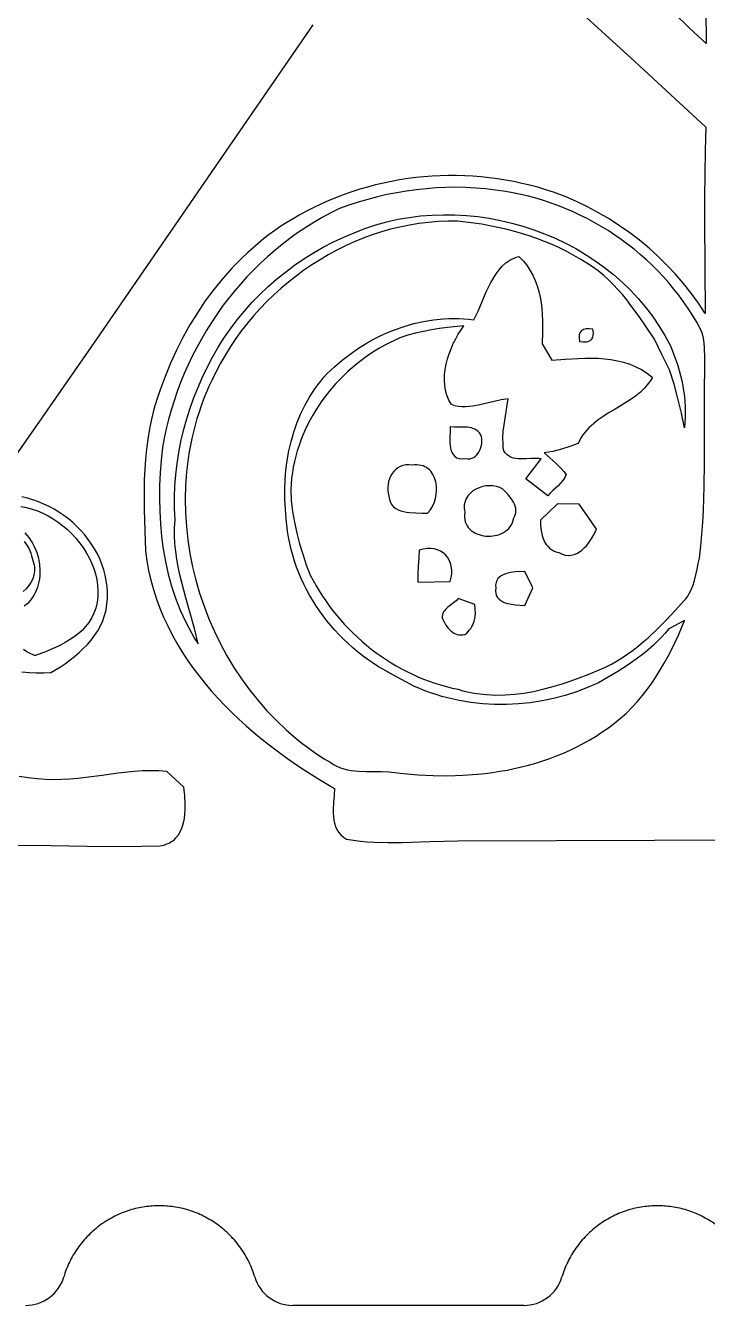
# Model space of a CAD drawing. Header units: inches. Extents: x 0.38 to 4.38, y 4.27 to 8.27.
# Drawn here: x 1.895 to 2.75, y 4.266 to 5.871 of the extents above; entities that cross this region are included whole.
import ezdxf

# ---------------------------------------------------------------- set-up
doc = ezdxf.new("R2010")
doc.units = ezdxf.units.IN
doc.header["$LTSCALE"] = 0.03937
doc.header["$MEASUREMENT"] = 0
doc.layers.add('Large', color=18, linetype='Continuous', true_color=0x000000)

msp = doc.modelspace()

# ---------------------------------------------------------------- linework, layer by layer
at = {"layer": 'Large'}
for points in [[(2.7451, 6.2016), (2.7485, 5.8485), (2.7279, 5.8677), (2.7076, 5.8872)], [(2.5706, 5.9071), (2.6596, 5.8255), (2.7483, 5.7435), (2.7474, 5.7144), (2.7468, 5.6852), (2.7465, 5.656), (2.7464, 5.6268), (2.7468, 5.5683), (2.7475, 5.5099), (2.739, 5.5229), (2.7299, 5.5355), (2.7202, 5.5477), (2.7101, 5.5595), (2.6995, 5.5708), (2.6884, 5.5816), (2.677, 5.592), (2.665, 5.6019), (2.6527, 5.6113), (2.64, 5.6201), (2.627, 5.6285), (2.6136, 5.6363), (2.5999, 5.6436), (2.5859, 5.6503), (2.5717, 5.6565), (2.5571, 5.662), (2.5473, 5.6652), (2.5373, 5.6682), (2.5273, 5.6708), (2.5173, 5.6732), (2.5072, 5.6754), (2.497, 5.6772), (2.4868, 5.6788), (2.4766, 5.6802), (2.4664, 5.6813), (2.4561, 5.6821), (2.4459, 5.6826), (2.4356, 5.6829), (2.4253, 5.6829), (2.4151, 5.6827), (2.4048, 5.6822), (2.3946, 5.6814), (2.3843, 5.6804), (2.3742, 5.6791), (2.364, 5.6775), (2.3539, 5.6757), (2.3439, 5.6736), (2.3339, 5.6712), (2.3239, 5.6686), (2.314, 5.6657), (2.3042, 5.6626), (2.2945, 5.6592), (2.2849, 5.6555), (2.2753, 5.6516), (2.2659, 5.6474), (2.2565, 5.643), (2.2473, 5.6383), (2.2382, 5.6333), (2.2303, 5.6288), (2.2227, 5.6241), (2.2151, 5.6193), (2.2077, 5.6142), (2.2005, 5.6089), (2.1934, 5.6035), (2.1865, 5.5979), (2.1797, 5.5921), (2.1731, 5.5861), (2.1666, 5.58), (2.1603, 5.5737), (2.1541, 5.5673), (2.1481, 5.5607), (2.1422, 5.554), (2.1309, 5.5401), (2.1203, 5.5257), (2.1103, 5.5109), (2.1009, 5.4956), (2.0922, 5.48), (2.0841, 5.464), (2.0767, 5.4477), (2.0699, 5.4311), (2.0638, 5.4143), (2.0594, 5.4022), (2.0557, 5.3899), (2.0526, 5.3776), (2.0501, 5.3652), (2.048, 5.3526), (2.0463, 5.3401), (2.0451, 5.3274), (2.0443, 5.3147), (2.0437, 5.302), (2.0434, 5.2892), (2.0435, 5.2637), (2.0442, 5.2381), (2.0451, 5.2126), (2.0468, 5.2001), (2.0491, 5.1878), (2.0519, 5.1757), (2.0552, 5.1638), (2.059, 5.152), (2.0633, 5.1405), (2.068, 5.1293), (2.0731, 5.1182), (2.0787, 5.1073), (2.0847, 5.0966), (2.091, 5.0862), (2.0977, 5.0759), (2.1048, 5.0659), (2.1121, 5.056), (2.1198, 5.0464), (2.1278, 5.037), (2.1361, 5.0278), (2.1447, 5.0187), (2.1534, 5.0099), (2.1625, 5.0014), (2.1717, 4.993), (2.1811, 4.9848), (2.1907, 4.9768), (2.2005, 4.9691), (2.2104, 4.9615), (2.2204, 4.9542), (2.2306, 4.947), (2.2408, 4.9401), (2.2615, 4.9269), (2.2824, 4.9145), (2.2819, 4.9061), (2.2811, 4.8972), (2.2807, 4.8882), (2.2807, 4.8837), (2.281, 4.8793), (2.2815, 4.8749), (2.2824, 4.8708), (2.2836, 4.8668), (2.2853, 4.863), (2.2875, 4.8595), (2.2902, 4.8563), (2.2936, 4.8534), (2.2976, 4.8509), (2.3062, 4.8495), (2.3148, 4.8485), (2.3235, 4.8477), (2.3322, 4.8472), (2.3496, 4.8467), (2.3671, 4.8468), (2.4021, 4.848), (2.4196, 4.8486), (2.437, 4.849), (2.6838, 4.8497), (2.9307, 4.8499)], [(1.847, 5.2814), (1.9157, 5.3794), (1.984, 5.4777), (2.1198, 5.6748), (2.2554, 5.8721)], [(1.89, 5.0607), (1.8991, 5.0598), (1.9083, 5.0595), (1.9174, 5.0594), (1.9266, 5.0597), (1.9387, 5.0672), (1.9447, 5.0713), (1.9506, 5.0756), (1.9563, 5.0801), (1.9619, 5.0848), (1.9672, 5.0898), (1.9723, 5.095), (1.977, 5.1004), (1.9814, 5.1061), (1.9853, 5.112), (1.9887, 5.1182), (1.9917, 5.1246), (1.994, 5.1314), (1.9958, 5.1384), (1.9969, 5.1457), (1.9974, 5.1531), (1.9975, 5.1605), (1.997, 5.1677), (1.9961, 5.1749), (1.9947, 5.1819), (1.9928, 5.1888), (1.9906, 5.1956), (1.9879, 5.2022), (1.9849, 5.2086), (1.9814, 5.2148), (1.9776, 5.2209), (1.9735, 5.2267), (1.9691, 5.2323), (1.9644, 5.2377), (1.9593, 5.2429), (1.954, 5.2478), (1.9485, 5.2524), (1.9427, 5.2567), (1.9367, 5.2608), (1.9305, 5.2645), (1.9242, 5.268), (1.9176, 5.2711), (1.9109, 5.2739), (1.9041, 5.2763), (1.8972, 5.2783), (1.8902, 5.28)], [(1.8889, 5.2681), (1.8959, 5.2667), (1.9029, 5.2648), (1.9098, 5.2624), (1.9165, 5.2595), (1.9231, 5.2562), (1.9295, 5.2525), (1.9357, 5.2483), (1.9417, 5.2438), (1.9474, 5.239), (1.9528, 5.2338), (1.9579, 5.2283), (1.9626, 5.2226), (1.967, 5.2165), (1.971, 5.2103), (1.9746, 5.2038), (1.9777, 5.1972), (1.9803, 5.1904), (1.9824, 5.1835), (1.984, 5.1764), (1.985, 5.1693), (1.9854, 5.162), (1.9853, 5.1548), (1.9845, 5.1475), (1.9828, 5.1405), (1.9805, 5.1341), (1.9775, 5.1281), (1.974, 5.1226), (1.9701, 5.1175), (1.9656, 5.1127), (1.9608, 5.1084), (1.9556, 5.1044), (1.9501, 5.1007), (1.9443, 5.0973), (1.9384, 5.0941), (1.9323, 5.0912), (1.9199, 5.0859), (1.9074, 5.0811), (1.9059, 5.0814), (1.9042, 5.0819), (1.9005, 5.0836), (1.8965, 5.0859), (1.8923, 5.0888)], [(1.893, 5.1435), (1.896, 5.1455), (1.8989, 5.1478), (1.9013, 5.1507), (1.9035, 5.1537), (1.9055, 5.1568), (1.9072, 5.16), (1.9087, 5.1633), (1.91, 5.1667), (1.911, 5.1702), (1.9119, 5.1737), (1.9125, 5.1773), (1.913, 5.1809), (1.9132, 5.1882), (1.9127, 5.1955), (1.9114, 5.2028), (1.9094, 5.2099), (1.9066, 5.2167), (1.9032, 5.2232), (1.8991, 5.2293), (1.8969, 5.2322), (1.8944, 5.2349)], [(1.8929, 5.2241), (1.8962, 5.2197), (1.8991, 5.2148), (1.9013, 5.2093), (1.9022, 5.2063), (1.9029, 5.2032), (1.9039, 5.2003), (1.9048, 5.1975), (1.9054, 5.1948), (1.9058, 5.1921), (1.9059, 5.1895), (1.9059, 5.1869), (1.9051, 5.182), (1.9037, 5.1773), (1.9015, 5.1729), (1.8988, 5.1688), (1.8955, 5.1649), (1.8918, 5.1613)], [(1.8811, 4.8435), (1.9266, 4.843), (1.9721, 4.8422), (2.0176, 4.8418), (2.0404, 4.842), (2.0631, 4.8424), (2.0663, 4.8431), (2.0693, 4.8439), (2.0722, 4.8449), (2.0748, 4.8461), (2.0772, 4.8475), (2.0794, 4.849), (2.0815, 4.8507), (2.0833, 4.8525), (2.0866, 4.8565), (2.0892, 4.861), (2.0913, 4.8659), (2.0929, 4.8712), (2.094, 4.8767), (2.0947, 4.8823), (2.095, 4.8881), (2.0951, 4.894), (2.0944, 4.9055), (2.0933, 4.9163), (2.0721, 4.9357), (2.0618, 4.9365), (2.0516, 4.9367), (2.0414, 4.9364), (2.0312, 4.9358), (2.011, 4.9336), (1.9907, 4.9309), (1.9705, 4.9282), (1.9604, 4.9271), (1.9502, 4.9262), (1.9401, 4.9257), (1.9299, 4.9255), (1.9196, 4.9258), (1.9094, 4.9267), (1.8982, 4.9279), (1.8869, 4.9294)]]:
    msp.add_lwpolyline(points, dxfattribs=at)
for points in [[(2.7417, 5.4903), (2.7368, 5.4992), (2.7315, 5.5078), (2.7261, 5.5163), (2.7203, 5.5247), (2.7144, 5.5328), (2.7081, 5.5407), (2.7017, 5.5484), (2.695, 5.556), (2.688, 5.5633), (2.6809, 5.5704), (2.6736, 5.5773), (2.666, 5.584), (2.6583, 5.5905), (2.6504, 5.5967), (2.6422, 5.6027), (2.634, 5.6084), (2.6255, 5.6139), (2.6169, 5.6192), (2.6082, 5.6242), (2.5993, 5.629), (2.5903, 5.6335), (2.5811, 5.6377), (2.5719, 5.6417), (2.5625, 5.6454), (2.553, 5.6488), (2.5434, 5.652), (2.5337, 5.6549), (2.524, 5.6574), (2.5141, 5.6597), (2.5042, 5.6617), (2.4943, 5.6633), (2.4842, 5.6647), (2.4719, 5.6662), (2.4595, 5.6673), (2.4471, 5.6679), (2.4346, 5.6682), (2.4222, 5.668), (2.4098, 5.6675), (2.3974, 5.6665), (2.385, 5.6652), (2.3727, 5.6635), (2.3604, 5.6614), (2.3482, 5.659), (2.3361, 5.6562), (2.3241, 5.653), (2.3121, 5.6495), (2.3003, 5.6457), (2.2886, 5.6415), (2.2776, 5.6361), (2.2669, 5.6304), (2.2564, 5.6243), (2.2462, 5.6179), (2.2361, 5.6111), (2.2263, 5.6041), (2.2167, 5.5967), (2.2073, 5.5891), (2.1982, 5.5812), (2.1894, 5.573), (2.1807, 5.5645), (2.1724, 5.5558), (2.1643, 5.5468), (2.1565, 5.5376), (2.1489, 5.5282), (2.1416, 5.5186), (2.1346, 5.5087), (2.1279, 5.4986), (2.1215, 5.4884), (2.1153, 5.4779), (2.1095, 5.4673), (2.104, 5.4566), (2.0987, 5.4456), (2.0938, 5.4346), (2.0892, 5.4234), (2.085, 5.412), (2.081, 5.4006), (2.0774, 5.389), (2.0742, 5.3773), (2.0712, 5.3656), (2.0687, 5.3537), (2.0664, 5.3418), (2.0649, 5.3261), (2.0637, 5.3102), (2.063, 5.2943), (2.0628, 5.2783), (2.0631, 5.2623), (2.0639, 5.2463), (2.0654, 5.2304), (2.0675, 5.2145), (2.0702, 5.1989), (2.0737, 5.1833), (2.0779, 5.168), (2.0803, 5.1605), (2.0829, 5.153), (2.0857, 5.1455), (2.0887, 5.1382), (2.0919, 5.1309), (2.0953, 5.1237), (2.099, 5.1166), (2.1028, 5.1096), (2.1069, 5.1027), (2.1113, 5.0959), (2.1067, 5.1152), (2.1014, 5.1344), (2.096, 5.1536), (2.0908, 5.1728), (2.0885, 5.1825), (2.0864, 5.1922), (2.0846, 5.2019), (2.0832, 5.2117), (2.0822, 5.2216), (2.0817, 5.2315), (2.0817, 5.2415), (2.0823, 5.2515), (2.0817, 5.2656), (2.0816, 5.2797), (2.0821, 5.2938), (2.0832, 5.3078), (2.0848, 5.3218), (2.087, 5.3357), (2.0897, 5.3495), (2.0929, 5.3632), (2.0966, 5.3767), (2.1008, 5.3902), (2.1055, 5.4034), (2.1107, 5.4165), (2.1164, 5.4294), (2.1225, 5.4421), (2.129, 5.4546), (2.136, 5.4668), (2.1436, 5.4789), (2.1517, 5.4907), (2.1603, 5.502), (2.1693, 5.513), (2.1788, 5.5236), (2.1887, 5.5339), (2.199, 5.5437), (2.2097, 5.553), (2.2208, 5.562), (2.2322, 5.5704), (2.2439, 5.5785), (2.256, 5.586), (2.2683, 5.5931), (2.281, 5.5997), (2.2939, 5.6057), (2.307, 5.6113), (2.3205, 5.6165), (2.3341, 5.6211), (2.3479, 5.6249), (2.362, 5.6281), (2.3761, 5.6305), (2.3904, 5.6323), (2.4047, 5.6335), (2.4191, 5.6339), (2.4335, 5.6338), (2.4479, 5.6329), (2.4622, 5.6315), (2.4765, 5.6294), (2.4907, 5.6267), (2.5048, 5.6234), (2.5187, 5.6195), (2.5324, 5.6151), (2.546, 5.61), (2.5593, 5.6043), (2.5723, 5.5981), (2.585, 5.5914), (2.5974, 5.584), (2.6094, 5.5762), (2.6211, 5.5678), (2.6323, 5.5589), (2.6431, 5.5494), (2.6534, 5.5395), (2.6632, 5.529), (2.6725, 5.5181), (2.6812, 5.5066), (2.6894, 5.4947), (2.6969, 5.4824), (2.7038, 5.4695), (2.7087, 5.4573), (2.713, 5.4448), (2.7166, 5.4321), (2.7181, 5.4258), (2.7194, 5.4193), (2.7204, 5.4129), (2.7213, 5.4064), (2.7219, 5.3998), (2.7223, 5.3933), (2.7224, 5.3867), (2.7223, 5.3801), (2.722, 5.3735), (2.7214, 5.3668), (2.7176, 5.3851), (2.7132, 5.4033), (2.7083, 5.4213), (2.7028, 5.4392), (2.6932, 5.4585), (2.6837, 5.478), (2.6742, 5.4922), (2.6645, 5.5063), (2.6543, 5.5202), (2.649, 5.527), (2.6436, 5.5337), (2.6379, 5.5401), (2.6321, 5.5463), (2.626, 5.5523), (2.6197, 5.558), (2.6131, 5.5634), (2.6062, 5.5685), (2.599, 5.5732), (2.5915, 5.5776), (2.5827, 5.5828), (2.5737, 5.5877), (2.5645, 5.5922), (2.5553, 5.5965), (2.5459, 5.6004), (2.5363, 5.6041), (2.5267, 5.6074), (2.517, 5.6105), (2.5071, 5.6133), (2.4972, 5.6158), (2.4873, 5.618), (2.4772, 5.6201), (2.4671, 5.6219), (2.457, 5.6234), (2.4367, 5.6259), (2.4245, 5.6259), (2.4124, 5.6254), (2.4003, 5.6243), (2.3883, 5.6228), (2.3763, 5.6209), (2.3645, 5.6184), (2.3528, 5.6156), (2.3412, 5.6122), (2.3297, 5.6085), (2.3183, 5.6043), (2.3072, 5.5997), (2.2961, 5.5948), (2.2853, 5.5894), (2.2746, 5.5836), (2.2642, 5.5775), (2.254, 5.571), (2.2439, 5.5642), (2.2342, 5.557), (2.2246, 5.5495), (2.2154, 5.5416), (2.2064, 5.5335), (2.1976, 5.5251), (2.1892, 5.5163), (2.1811, 5.5073), (2.1733, 5.498), (2.1658, 5.4885), (2.1587, 5.4787), (2.1519, 5.4686), (2.1455, 5.4583), (2.1394, 5.4478), (2.1338, 5.4371), (2.1285, 5.4262), (2.1248, 5.4184), (2.1214, 5.4105), (2.1182, 5.4025), (2.1152, 5.3944), (2.1124, 5.3863), (2.1098, 5.3782), (2.1074, 5.3699), (2.1053, 5.3617), (2.1033, 5.3534), (2.1016, 5.345), (2.1001, 5.3366), (2.0987, 5.3282), (2.0967, 5.3113), (2.0955, 5.2943), (2.0951, 5.2772), (2.0954, 5.2601), (2.0965, 5.2431), (2.0984, 5.2261), (2.101, 5.2092), (2.1044, 5.1924), (2.1084, 5.1757), (2.1132, 5.1593), (2.1187, 5.143), (2.1249, 5.127), (2.1317, 5.1113), (2.1393, 5.0959), (2.1474, 5.0808), (2.1562, 5.0661), (2.1657, 5.0518), (2.1757, 5.038), (2.1864, 5.0247), (2.1976, 5.0118), (2.2095, 4.9995), (2.2219, 4.9878), (2.2283, 4.9822), (2.2348, 4.9767), (2.2415, 4.9714), (2.2484, 4.9662), (2.2553, 4.9612), (2.2624, 4.9564), (2.2696, 4.9518), (2.277, 4.9473), (2.2811, 4.9446), (2.2853, 4.9423), (2.2897, 4.9405), (2.2941, 4.939), (2.2986, 4.9378), (2.3032, 4.937), (2.3126, 4.936), (2.3221, 4.9357), (2.3317, 4.9357), (2.3413, 4.9357), (2.3507, 4.9354), (2.369, 4.9331), (2.3874, 4.9316), (2.406, 4.9307), (2.4246, 4.9305), (2.4433, 4.9311), (2.4619, 4.9324), (2.4712, 4.9334), (2.4804, 4.9346), (2.4896, 4.936), (2.4988, 4.9376), (2.5079, 4.9394), (2.5169, 4.9415), (2.5259, 4.9438), (2.5348, 4.9463), (2.5437, 4.9491), (2.5524, 4.9521), (2.561, 4.9553), (2.5696, 4.9588), (2.578, 4.9625), (2.5863, 4.9666), (2.5945, 4.9708), (2.6026, 4.9754), (2.6106, 4.9802), (2.6183, 4.9853), (2.626, 4.9906), (2.6335, 4.9963), (2.6411, 5.0025), (2.6485, 5.0091), (2.6554, 5.0161), (2.6621, 5.0233), (2.6685, 5.0308), (2.6745, 5.0385), (2.6803, 5.0465), (2.6858, 5.0547), (2.6911, 5.0631), (2.6961, 5.0716), (2.7008, 5.0803), (2.7054, 5.089), (2.7138, 5.1069), (2.7216, 5.1249), (2.7019, 5.1145), (2.6974, 5.1091), (2.6926, 5.104), (2.6877, 5.099), (2.6826, 5.0942), (2.6721, 5.0851), (2.661, 5.0766), (2.6496, 5.0685), (2.6378, 5.061), (2.6258, 5.0539), (2.6135, 5.0471), (2.5999, 5.041), (2.586, 5.0357), (2.5717, 5.0311), (2.5573, 5.0273), (2.5427, 5.0242), (2.5279, 5.0219), (2.5131, 5.0204), (2.4981, 5.0197), (2.4832, 5.0197), (2.4683, 5.0206), (2.4535, 5.0223), (2.4388, 5.0247), (2.4315, 5.0263), (2.4243, 5.028), (2.4171, 5.03), (2.4099, 5.0321), (2.4029, 5.0345), (2.3958, 5.0371), (2.3889, 5.0398), (2.382, 5.0428), (2.3565, 5.0566), (2.3496, 5.0602), (2.3429, 5.064), (2.3362, 5.068), (2.3297, 5.0723), (2.3233, 5.0767), (2.3171, 5.0814), (2.311, 5.0862), (2.3051, 5.0912), (2.2993, 5.0964), (2.2936, 5.1017), (2.2882, 5.1073), (2.2829, 5.113), (2.2777, 5.1188), (2.2728, 5.1248), (2.2681, 5.131), (2.2635, 5.1373), (2.2591, 5.1437), (2.255, 5.1503), (2.2511, 5.157), (2.2473, 5.1638), (2.2438, 5.1707), (2.2406, 5.1777), (2.2376, 5.1848), (2.2348, 5.1921), (2.2322, 5.1994), (2.2299, 5.2068), (2.2279, 5.2143), (2.2262, 5.2218), (2.2247, 5.2294), (2.2235, 5.2371), (2.2225, 5.2449), (2.2219, 5.2527), (2.2208, 5.2648), (2.2202, 5.277), (2.2201, 5.2892), (2.2205, 5.3014), (2.2215, 5.3136), (2.223, 5.3258), (2.2251, 5.3378), (2.2278, 5.3496), (2.2312, 5.3613), (2.2351, 5.3727), (2.2397, 5.3839), (2.245, 5.3948), (2.251, 5.4053), (2.2577, 5.4155), (2.2614, 5.4204), (2.2652, 5.4252), (2.2691, 5.43), (2.2733, 5.4346), (2.2825, 5.4432), (2.2921, 5.4515), (2.3021, 5.4592), (2.3126, 5.4665), (2.3234, 5.4732), (2.3346, 5.4793), (2.346, 5.4848), (2.3577, 5.4896), (2.3697, 5.4938), (2.3819, 5.4973), (2.3942, 5.5001), (2.4067, 5.5021), (2.4193, 5.5034), (2.4256, 5.5037), (2.4319, 5.5038), (2.4383, 5.5036), (2.4446, 5.5033), (2.451, 5.5028), (2.4573, 5.502), (2.4626, 5.513), (2.4676, 5.5249), (2.4728, 5.5371), (2.4756, 5.5431), (2.4785, 5.5489), (2.4817, 5.5545), (2.4851, 5.5599), (2.4888, 5.5648), (2.4929, 5.5694), (2.4973, 5.5734), (2.5022, 5.5768), (2.5049, 5.5782), (2.5076, 5.5795), (2.5105, 5.5806), (2.5135, 5.5815), (2.5189, 5.5761), (2.5235, 5.5704), (2.5276, 5.5643), (2.5311, 5.558), (2.5341, 5.5514), (2.5366, 5.5447), (2.5386, 5.5377), (2.5402, 5.5306), (2.5415, 5.5234), (2.5424, 5.5161), (2.543, 5.5087), (2.5434, 5.5013), (2.5435, 5.4866), (2.543, 5.4721), (2.5552, 5.4513), (2.5716, 5.4526), (2.5881, 5.4537), (2.5964, 5.454), (2.6047, 5.454), (2.613, 5.4538), (2.6211, 5.4532), (2.6292, 5.4522), (2.6372, 5.4508), (2.645, 5.4489), (2.6527, 5.4464), (2.6602, 5.4433), (2.6675, 5.4396), (2.6746, 5.4351), (2.6814, 5.4299), (2.6793, 5.4264), (2.6769, 5.4231), (2.6744, 5.42), (2.6718, 5.417), (2.6661, 5.4115), (2.66, 5.4065), (2.6535, 5.4019), (2.6468, 5.3976), (2.6331, 5.3894), (2.6263, 5.3853), (2.6196, 5.381), (2.6132, 5.3766), (2.6071, 5.3718), (2.6014, 5.3666), (2.5988, 5.3638), (2.5963, 5.3608), (2.594, 5.3577), (2.5918, 5.3544), (2.5898, 5.3509), (2.5881, 5.3472), (2.5777, 5.3432), (2.5671, 5.3398), (2.5564, 5.3371), (2.5454, 5.3352), (2.5527, 5.3289), (2.56, 5.3225), (2.5669, 5.3158), (2.5702, 5.3121), (2.5732, 5.3083), (2.5713, 5.3043), (2.5688, 5.3006), (2.566, 5.2972), (2.5629, 5.294), (2.5564, 5.2879), (2.5531, 5.2848), (2.55, 5.2816), (2.5224, 5.3029), (2.5418, 5.3277), (2.5388, 5.3282), (2.5358, 5.3284), (2.5293, 5.3283), (2.5227, 5.3279), (2.5161, 5.3277), (2.5129, 5.3278), (2.5098, 5.3281), (2.5068, 5.3287), (2.504, 5.3296), (2.5013, 5.331), (2.4988, 5.3328), (2.4966, 5.3351), (2.4947, 5.338), (2.4941, 5.3421), (2.4938, 5.3462), (2.4936, 5.3544), (2.4941, 5.3625), (2.4951, 5.3706), (2.4977, 5.3868), (2.4991, 5.3949), (2.5003, 5.4029), (2.4914, 5.4017), (2.4825, 5.3997), (2.4736, 5.3975), (2.4646, 5.3954), (2.4557, 5.3938), (2.4513, 5.3933), (2.4468, 5.3931), (2.4423, 5.3931), (2.4379, 5.3936), (2.4334, 5.3944), (2.429, 5.3957), (2.4258, 5.4015), (2.4234, 5.4075), (2.4217, 5.4137), (2.4207, 5.4201), (2.4203, 5.4266), (2.4205, 5.4332), (2.4212, 5.4398), (2.4224, 5.4465), (2.4241, 5.4531), (2.4262, 5.4596), (2.4286, 5.4659), (2.4314, 5.4722), (2.4344, 5.4782), (2.4377, 5.484), (2.4411, 5.4894), (2.4447, 5.4946), (2.4243, 5.4924), (2.4142, 5.491), (2.4041, 5.4895), (2.394, 5.4876), (2.3841, 5.4854), (2.3742, 5.4827), (2.3644, 5.4795), (2.3448, 5.4698), (2.3387, 5.4664), (2.3327, 5.4627), (2.3268, 5.4589), (2.321, 5.4549), (2.3153, 5.4507), (2.3098, 5.4464), (2.3044, 5.4419), (2.2991, 5.4372), (2.294, 5.4323), (2.2891, 5.4274), (2.2842, 5.4222), (2.2796, 5.417), (2.2751, 5.4116), (2.2708, 5.406), (2.2666, 5.4004), (2.2626, 5.3946), (2.2589, 5.3887), (2.2553, 5.3826), (2.2518, 5.3765), (2.2486, 5.3703), (2.2456, 5.364), (2.2428, 5.3576), (2.2402, 5.3511), (2.2379, 5.3445), (2.2357, 5.3378), (2.2338, 5.3311), (2.2321, 5.3243), (2.2307, 5.3174), (2.2295, 5.3105), (2.2285, 5.3035), (2.2278, 5.2965), (2.2274, 5.2894), (2.2282, 5.2756), (2.2297, 5.2619), (2.232, 5.2482), (2.2349, 5.2347), (2.2384, 5.2213), (2.2425, 5.2081), (2.247, 5.195), (2.252, 5.1821), (2.2555, 5.1754), (2.2592, 5.1687), (2.2631, 5.1622), (2.2671, 5.1558), (2.2714, 5.1496), (2.2758, 5.1434), (2.2804, 5.1374), (2.2851, 5.1315), (2.2951, 5.12), (2.3057, 5.1092), (2.3169, 5.0989), (2.3226, 5.0941), (2.3285, 5.0893), (2.3346, 5.0847), (2.3407, 5.0804), (2.347, 5.0761), (2.3534, 5.0721), (2.3599, 5.0682), (2.3665, 5.0645), (2.3732, 5.061), (2.3801, 5.0577), (2.387, 5.0546), (2.394, 5.0517), (2.401, 5.049), (2.4082, 5.0466), (2.4154, 5.0443), (2.4228, 5.0422), (2.4301, 5.0404), (2.4376, 5.0388), (2.4434, 5.0371), (2.4493, 5.0357), (2.4552, 5.0345), (2.4611, 5.0335), (2.4729, 5.0322), (2.4847, 5.0316), (2.4965, 5.0318), (2.5084, 5.0327), (2.5201, 5.0341), (2.5319, 5.0362), (2.5436, 5.0388), (2.5552, 5.0418), (2.5667, 5.0452), (2.5781, 5.049), (2.5894, 5.0531), (2.6006, 5.0574), (2.6224, 5.0666), (2.6297, 5.0704), (2.6368, 5.0744), (2.6437, 5.0787), (2.6504, 5.0833), (2.6569, 5.088), (2.6633, 5.093), (2.6696, 5.0982), (2.6757, 5.1035), (2.6876, 5.1145), (2.699, 5.1261), (2.7102, 5.1379), (2.721, 5.15), (2.7234, 5.1528), (2.7255, 5.1557), (2.7274, 5.1588), (2.7291, 5.1619), (2.7318, 5.1685), (2.734, 5.1754), (2.7372, 5.1895), (2.7387, 5.1965), (2.7403, 5.2034), (2.7419, 5.2184), (2.7433, 5.2333), (2.7443, 5.2482), (2.7452, 5.2632), (2.7463, 5.2931), (2.7467, 5.3231), (2.7467, 5.3831), (2.7467, 5.413), (2.7471, 5.443), (2.7469, 5.455), (2.7467, 5.4671), (2.7463, 5.4731), (2.7454, 5.4789), (2.7439, 5.4847), (2.7429, 5.4875)], [(2.6065, 5.4903), (2.6019, 5.4909), (2.5979, 5.4907), (2.5963, 5.4904), (2.5947, 5.4899), (2.5934, 5.4892), (2.5923, 5.4884), (2.5913, 5.4873), (2.5905, 5.4861), (2.5899, 5.4847), (2.5895, 5.4831), (2.5892, 5.4795), (2.5897, 5.4751), (2.5944, 5.4744), (2.5984, 5.4745), (2.6001, 5.4748), (2.6016, 5.4753), (2.603, 5.476), (2.6041, 5.4769), (2.6051, 5.4779), (2.6058, 5.4791), (2.6064, 5.4805), (2.6068, 5.4821), (2.6071, 5.4858)], [(2.4661, 5.358), (2.4644, 5.3603), (2.4626, 5.3622), (2.4605, 5.3637), (2.4584, 5.3649), (2.4561, 5.3658), (2.4537, 5.3665), (2.4486, 5.3673), (2.438, 5.3675), (2.4327, 5.3676), (2.4276, 5.3681), (2.4274, 5.362), (2.4271, 5.3551), (2.4272, 5.348), (2.4275, 5.3445), (2.428, 5.3412), (2.4288, 5.338), (2.43, 5.3352), (2.4315, 5.3327), (2.4334, 5.3306), (2.4359, 5.3291), (2.4388, 5.3281), (2.4424, 5.3277), (2.4465, 5.328), (2.4495, 5.3277), (2.4523, 5.3279), (2.4548, 5.3286), (2.4571, 5.3296), (2.4592, 5.331), (2.461, 5.3328), (2.4626, 5.3348), (2.464, 5.337), (2.4651, 5.3394), (2.466, 5.342), (2.4666, 5.3447), (2.467, 5.3474), (2.4672, 5.3502), (2.4671, 5.3529), (2.4667, 5.3555)], [(2.3992, 5.2596), (2.4025, 5.2635), (2.4052, 5.268), (2.4074, 5.2728), (2.409, 5.278), (2.41, 5.2833), (2.4104, 5.2886), (2.4102, 5.2939), (2.4094, 5.2991), (2.408, 5.3039), (2.4059, 5.3083), (2.4046, 5.3103), (2.4032, 5.3122), (2.4016, 5.3139), (2.3998, 5.3154), (2.3979, 5.3168), (2.3958, 5.3179), (2.3935, 5.3188), (2.3911, 5.3195), (2.3885, 5.32), (2.3857, 5.3202), (2.3828, 5.3201), (2.3796, 5.3197), (2.3756, 5.3202), (2.3718, 5.3201), (2.3682, 5.3194), (2.3649, 5.3182), (2.3619, 5.3165), (2.3591, 5.3144), (2.3567, 5.312), (2.3546, 5.3092), (2.3528, 5.3061), (2.3514, 5.3028), (2.3503, 5.2994), (2.3496, 5.2958), (2.3492, 5.2921), (2.3492, 5.2883), (2.3497, 5.2846), (2.3505, 5.2809), (2.3512, 5.2767), (2.3525, 5.2731), (2.3542, 5.27), (2.3565, 5.2675), (2.3591, 5.2654), (2.3622, 5.2638), (2.3655, 5.2625), (2.369, 5.2616), (2.3728, 5.2609), (2.3766, 5.2605), (2.3845, 5.26), (2.3922, 5.2598)], [(2.4935, 5.2896), (2.4896, 5.2917), (2.4855, 5.2931), (2.4811, 5.2939), (2.4767, 5.2941), (2.4723, 5.2938), (2.4679, 5.2929), (2.4637, 5.2916), (2.4598, 5.2898), (2.4561, 5.2875), (2.4528, 5.2848), (2.45, 5.2817), (2.4477, 5.2782), (2.4461, 5.2744), (2.4451, 5.2702), (2.445, 5.268), (2.445, 5.2657), (2.4453, 5.2634), (2.4457, 5.261), (2.4454, 5.2577), (2.4454, 5.2546), (2.4457, 5.2516), (2.4464, 5.2488), (2.4474, 5.2463), (2.4487, 5.2439), (2.4502, 5.2417), (2.452, 5.2397), (2.454, 5.238), (2.4562, 5.2364), (2.4586, 5.235), (2.4611, 5.2338), (2.4637, 5.2328), (2.4664, 5.232), (2.4693, 5.2314), (2.4721, 5.231), (2.475, 5.2308), (2.478, 5.2308), (2.4809, 5.2311), (2.4837, 5.2315), (2.4865, 5.2322), (2.4893, 5.2331), (2.4919, 5.2341), (2.4944, 5.2354), (2.4968, 5.237), (2.499, 5.2387), (2.501, 5.2406), (2.5027, 5.2428), (2.5043, 5.2452), (2.5055, 5.2478), (2.5065, 5.2507), (2.5072, 5.2537), (2.5086, 5.2562), (2.5094, 5.2586), (2.5099, 5.2611), (2.51, 5.2636), (2.5097, 5.2661), (2.5091, 5.2685), (2.5082, 5.271), (2.5071, 5.2734), (2.5042, 5.278), (2.5008, 5.2823), (2.4972, 5.2862)], [(2.5895, 5.271), (2.5623, 5.2713), (2.5406, 5.2507), (2.5409, 5.2444), (2.5416, 5.238), (2.5429, 5.2318), (2.5438, 5.2287), (2.545, 5.2258), (2.5464, 5.223), (2.548, 5.2204), (2.5499, 5.2181), (2.552, 5.2159), (2.5544, 5.2141), (2.5572, 5.2125), (2.5602, 5.2113), (2.5636, 5.2104), (2.5678, 5.2084), (2.5718, 5.2072), (2.5757, 5.2067), (2.5794, 5.2069), (2.583, 5.2077), (2.5864, 5.2091), (2.5897, 5.211), (2.5928, 5.2133), (2.5957, 5.216), (2.5984, 5.2189), (2.601, 5.2222), (2.6034, 5.2256), (2.6076, 5.2326), (2.611, 5.2396), (2.6003, 5.2554)], [(2.4274, 5.1741), (2.4287, 5.1792), (2.4294, 5.184), (2.4294, 5.1887), (2.4289, 5.193), (2.4278, 5.1971), (2.4262, 5.2009), (2.4242, 5.2043), (2.4216, 5.2073), (2.4187, 5.2099), (2.4153, 5.212), (2.4116, 5.2136), (2.4076, 5.2148), (2.4033, 5.2153), (2.3987, 5.2153), (2.3938, 5.2146), (2.3887, 5.2133), (2.388, 5.2033), (2.3874, 5.1933), (2.387, 5.1833), (2.387, 5.1733), (2.4072, 5.1735)], [(2.5213, 5.1867), (2.5095, 5.1859), (2.5031, 5.1851), (2.4999, 5.1844), (2.4969, 5.1836), (2.4941, 5.1825), (2.4916, 5.1812), (2.4893, 5.1795), (2.4874, 5.1776), (2.486, 5.1753), (2.485, 5.1726), (2.4845, 5.1695), (2.4847, 5.1659), (2.4844, 5.1622), (2.4848, 5.159), (2.4856, 5.1562), (2.487, 5.1538), (2.4889, 5.1518), (2.4911, 5.15), (2.4936, 5.1486), (2.4964, 5.1474), (2.4994, 5.1465), (2.5025, 5.1458), (2.509, 5.1448), (2.5212, 5.144), (2.5313, 5.1661)], [(2.4585, 5.145), (2.4376, 5.1527), (2.4348, 5.1498), (2.4316, 5.1471), (2.4246, 5.1418), (2.4215, 5.139), (2.4202, 5.1374), (2.4191, 5.1358), (2.4183, 5.134), (2.4177, 5.1321), (2.4175, 5.1301), (2.4176, 5.1279), (2.4198, 5.1235), (2.4222, 5.1193), (2.4251, 5.1154), (2.4283, 5.1121), (2.4301, 5.1107), (2.432, 5.1094), (2.434, 5.1084), (2.4361, 5.1077), (2.4384, 5.1072), (2.4408, 5.107), (2.4433, 5.1072), (2.446, 5.1077), (2.4482, 5.1094), (2.4502, 5.1112), (2.4519, 5.1132), (2.4535, 5.1152), (2.4548, 5.1174), (2.4559, 5.1196), (2.4576, 5.1244), (2.4587, 5.1294), (2.4591, 5.1345), (2.459, 5.1398)]]:
    msp.add_lwpolyline(points, close=True, dxfattribs=at)
for centre, start, end in [((1.8948, 4.3163), 270, 343.3985), ((2.2302, 4.3163), 196.6015, 270), ((2.5198, 4.3163), 270, 343.3985)]:
    msp.add_arc(centre, 0.05, start, end, dxfattribs=at)
for points, weights, knots in [([(2.1823, 4.3021), (2.1557, 4.3913), (2.0625, 4.3913), (1.9693, 4.3913), (1.9427, 4.3021)], [0.908199076924, 0.764095716345, 1, 0.764095772589, 0.90819900821], [18.6470537, 18.6470537, 18.6470537, 18.8051991, 18.8051991, 18.9633444, 18.9633444, 18.9633444]), ([(2.8073, 4.3021), (2.7807, 4.3913), (2.6875, 4.3913), (2.5943, 4.3913), (2.5677, 4.3021)], [0.90819900821, 0.764095772589, 1, 0.764095716345, 0.908199076924], [17.8793546, 17.8793546, 17.8793546, 18.0374999, 18.0374999, 18.1956453, 18.1956453, 18.1956453])]:
    msp.add_rational_spline(points, weights, degree=2, knots=knots, dxfattribs=at)
msp.add_open_spline([(2.5198, 4.2663), (2.375, 4.2663), (2.2302, 4.2663)], degree=2, dxfattribs=at)

doc.saveas('drawing.dxf')
